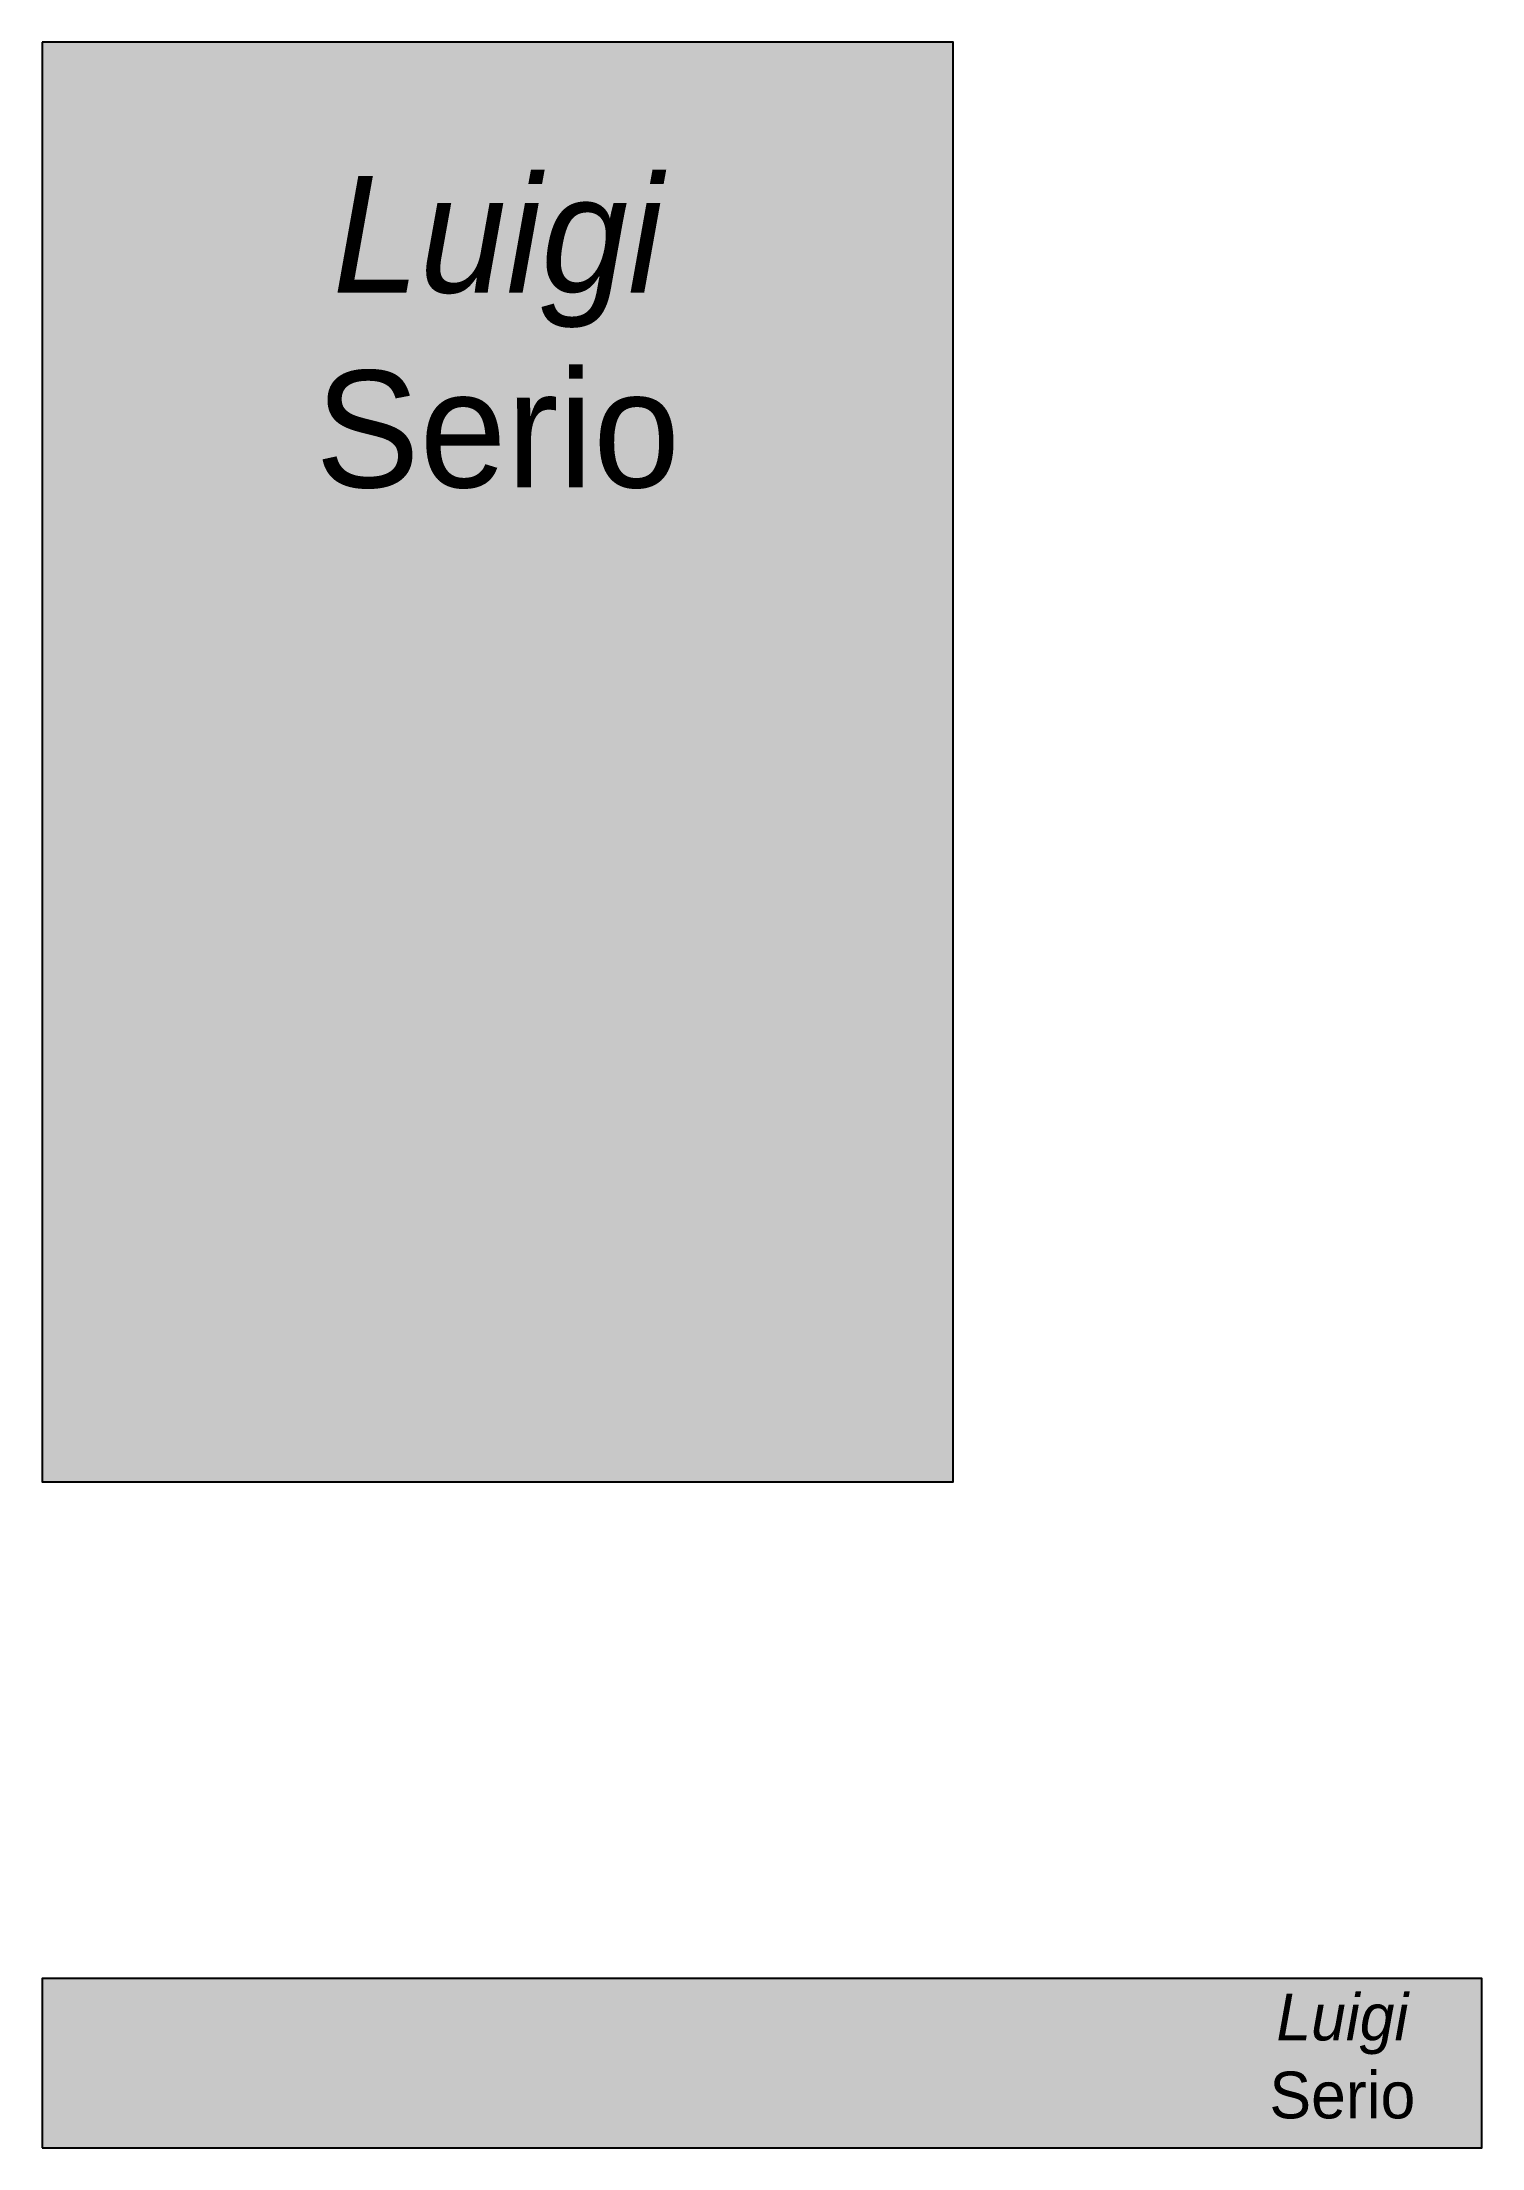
# Model space of a CAD drawing. Header units: millimetres. Extents: x 1702 to 6632, y 184 to 7394.
import ezdxf

# ---------------------------------------------------------------- set-up
doc = ezdxf.new("R2010")
doc.units = ezdxf.units.MM
doc.styles.get("Standard").update_dxf_attribs({"font": 'arial.ttf'})

msp = doc.modelspace()

# ---------------------------------------------------------------- hatches: boundary and pattern name
at = {"true_color": 0xe2f3fd, "transparency": 33554687}
h = msp.add_hatch(color=7, dxfattribs=at)
h.dxf.hatch_style = 1
h.set_gradient(color1=(204, 234, 250), color2=(226, 243, 253), tint=1)
h.paths.add_polyline_path([(4821.9, 7394.2), (1701.9, 7394.2), (1701.9, 2464.2), (4821.9, 2464.2)])
h = msp.add_hatch(color=7, dxfattribs=at)
h.dxf.hatch_style = 1
h.paths.add_polyline_path([(6631.9, 763.8), (1701.9, 763.8), (1701.9, 183.8), (6631.9, 183.8)])

# ---------------------------------------------------------------- linework, layer by layer
for points in [[(1701.9, 7394.2), (1701.9, 2464.2), (4821.9, 2464.2), (4821.9, 7394.2)], [(1701.9, 183.8), (6631.9, 183.8), (6631.9, 763.8), (1701.9, 763.8)]]:
    msp.add_lwpolyline(points, close=True)

# ---------------------------------------------------------------- texts
at = {"attachment_point": 5}
for insert, char_height in [((3261.9, 6400), 400), ((6154.1, 497.1), 160)]:
    msp.add_mtext_dynamic_manual_height_columns('{\\fCabin Sketch|b0|i1|c0|p34;\\C251;\\c6710371;Luigi\\fBrush Script MT|b0|i0|c0|p66;\\C256;\\P\\fCabin Sketch|b0|i0|c0|p34;\\C177;\\c8991017;Serio}', width=1179.972, gutter_width=12.5, heights=[0], dxfattribs=dict(at, insert=insert, char_height=char_height))

doc.saveas('drawing.dxf')
